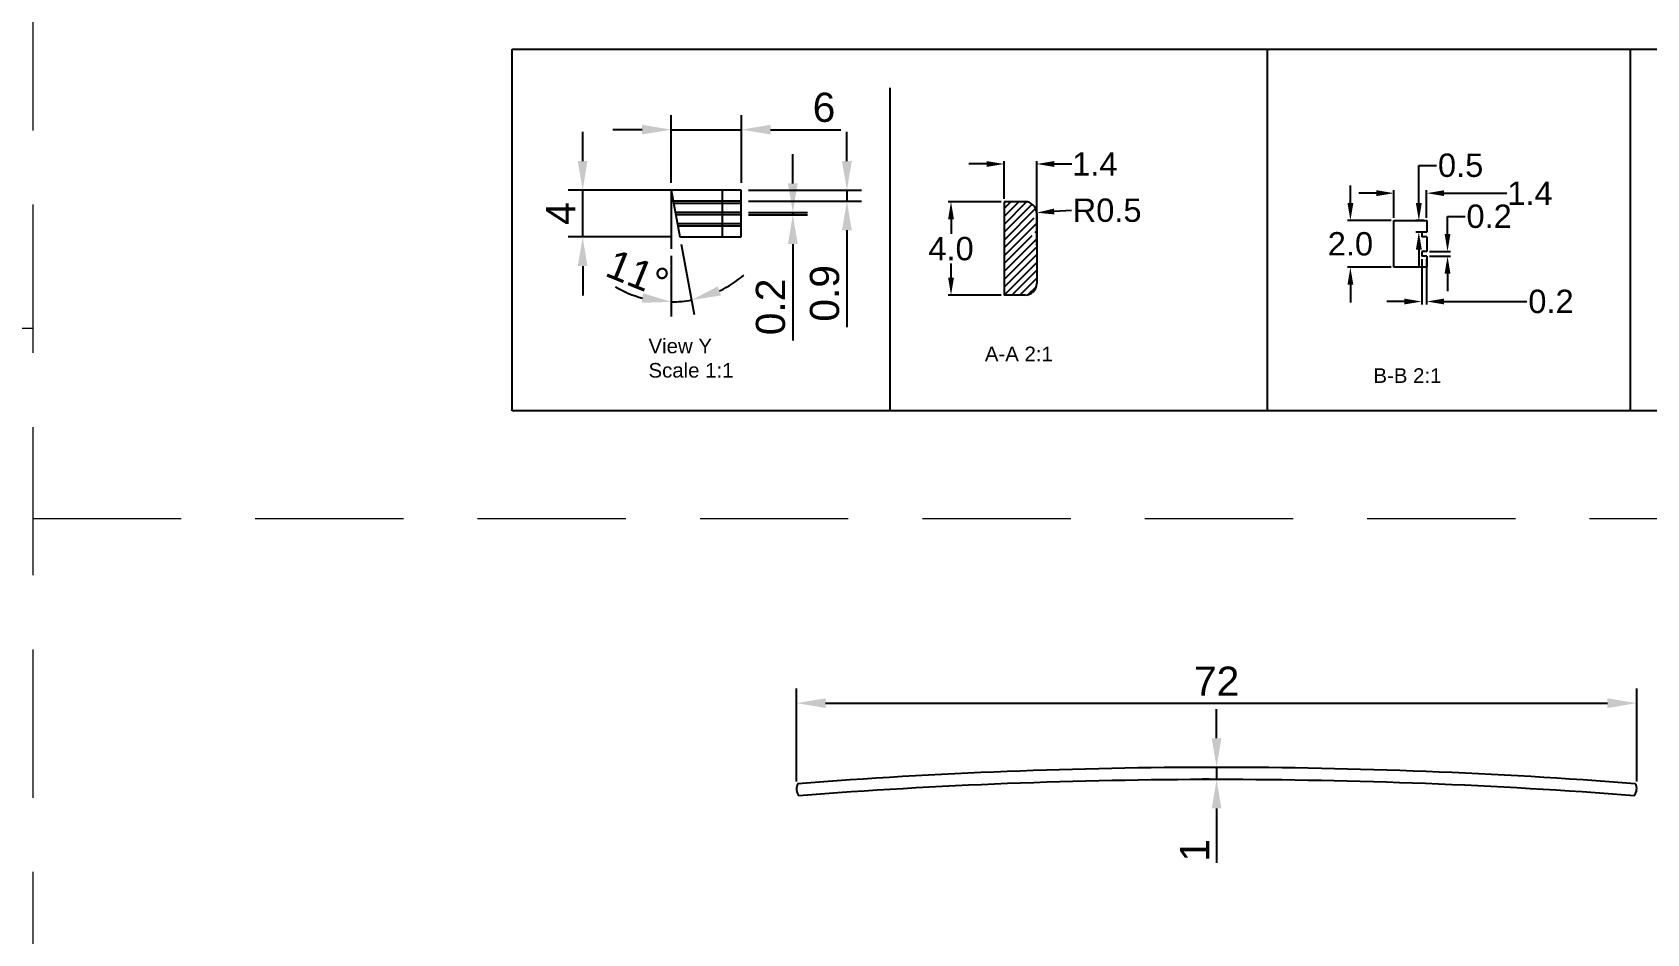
# Model space of a CAD drawing. Header units: millimetres. Extents: x 1233 to 2351, y 1180 to 1535.
# Drawn here: x 2142.7 to 2281, y 1390.3 to 1467.5 of the extents above; entities that cross this region are included whole.
import ezdxf

# ---------------------------------------------------------------- set-up
doc = ezdxf.new("R2010")
doc.units = ezdxf.units.MM
doc.linetypes.add('HIDDEN', pattern=[9.525, 6.35, -3.175])
doc.layers.add('Dimension', color=3, linetype='Continuous')
doc.layers.add('图层 1', color=7, linetype='Continuous')
doc.styles.get("Standard").update_dxf_attribs({"font": 'arial.ttf'})
doc.styles.add('样式 1', font='romant.shx')
doc.dimstyles.new('ISO-25$0', dxfattribs={"dimtxt": 2.5, "dimasz": 2.5, "dimexe": 0.5, "dimexo": 1, "dimgap": 1, "dimtad": 0, "dimtih": 1, "dimtoh": 1, "dimdec": 1, "dimzin": 10, "dimdsep": 46, "dimlunit": 6, "dimtxsty": '样式 1', "dimcen": 0, "dimclrd": 256, "dimclre": 256, "dimclrt": 7, "dimazin": 0, "dimtfac": 1, "dimtdec": 1, "dimtofl": 0, "dimtmove": 0, "dimatfit": 0, "dimfxl": 1, "dimtolj": 1, "dimtzin": 10, "dimarcsym": 0})
doc.dimstyles.new('ISO-25$2', dxfattribs={"dimscale": 0, "dimtxt": 1.8, "dimasz": 1.5, "dimexe": 1, "dimexo": 1, "dimgap": 1, "dimtad": 0, "dimtih": 1, "dimtoh": 1, "dimrnd": 0.0005, "dimzin": 1, "dimdsep": 46, "dimtxsty": 'Standard', "dimcen": 0, "dimclrd": 256, "dimclre": 256, "dimclrt": 256, "dimadec": 0, "dimazin": 0, "dimtfac": 1, "dimtofl": 0, "dimtmove": 0, "dimatfit": 3, "dimfxl": 1, "dimtolj": 1, "dimtzin": 0, "dimlwe": 9, "dimarcsym": 0})
doc.dimstyles.new('Standard$0', dxfattribs={"dimtxt": 2.3, "dimasz": 2, "dimexe": 1, "dimexo": 1, "dimgap": 1, "dimtad": 0, "dimtih": 1, "dimtoh": 1, "dimdec": 1, "dimzin": 0, "dimdsep": 46, "dimtxsty": 'Standard', "dimcen": 0, "dimclrd": 4, "dimclre": 4, "dimclrt": 4, "dimadec": 1, "dimazin": 0, "dimtfac": 1, "dimtdec": 1, "dimtofl": 0, "dimtmove": 0, "dimatfit": 0, "dimfxl": 1, "dimtolj": 1, "dimtzin": 0, "dimarcsym": 0})
doc.dimstyles.new('STANDARD$4', dxfattribs={"dimtxt": 2, "dimasz": 1.5, "dimexe": 0.5, "dimexo": 0.5, "dimgap": 0.5, "dimtad": 1, "dimtoh": 1, "dimdsep": 46, "dimtxsty": 'Standard', "dimcen": 0, "dimadec": 0, "dimazin": 0, "dimtfac": 1, "dimtofl": 0, "dimtmove": 0, "dimatfit": 3, "dimfxl": 1, "dimtolj": 1, "dimtzin": 0, "dimarcsym": 0})

# ---------------------------------------------------------------- blocks, each defined once
blk = doc.blocks.new('*D151')
at = {"layer": 'Defpoints', "color": 0, "transparency": 16777216}
for p in [(2203.42, 1459.15), (2197.42, 1453.96), (2203.42, 1453.96)]:
    blk.add_point(p, dxfattribs=at)
at = {"layer": 'Dimension', "color": 0, "lineweight": -2, "transparency": 16777216}
for p, q in [((2197.42, 1454.59), (2197.42, 1460.4)), ((2203.42, 1454.59), (2203.42, 1460.4)), ((2194.92, 1459.15), (2192.42, 1459.15)), ((2197.42, 1459.15), (2203.42, 1459.15)), ((2205.92, 1459.15), (2211.95, 1459.15))]:
    blk.add_line(p, q, dxfattribs=at)
at = {"layer": 'Dimension', "color": 0, "transparency": 16777216}
for points in [[(2194.92, 1459.57), (2194.92, 1458.74), (2197.42, 1459.15)], [(2205.92, 1459.57), (2205.92, 1458.74), (2203.42, 1459.15)]]:
    blk.add_solid(points, dxfattribs=at)
at = {"layer": 'Dimension', "color": 0, "transparency": 16777216, "insert": (2210.5, 1461.05), "char_height": 2.5, "attachment_point": 5}
blk.add_mtext('6', dxfattribs=at)
blk = doc.blocks.new('*D152')
at = {"layer": 'Defpoints', "color": 0, "transparency": 16777216}
for p in [(2189.83, 1453.96), (2198.02, 1453.96), (2198.02, 1449.96)]:
    blk.add_point(p, dxfattribs=at)
at = {"layer": 'Dimension', "color": 0, "lineweight": -2, "transparency": 16777216}
for p, q in [((2189.83, 1456.46), (2189.83, 1458.96)), ((2197.39, 1453.96), (2188.58, 1453.96)), ((2189.83, 1449.96), (2189.83, 1453.96)), ((2197.39, 1449.96), (2188.58, 1449.96)), ((2189.83, 1447.46), (2189.83, 1444.96))]:
    blk.add_line(p, q, dxfattribs=at)
at = {"layer": 'Dimension', "color": 0, "transparency": 16777216}
for points in [[(2189.41, 1456.46), (2190.24, 1456.46), (2189.83, 1453.96)], [(2189.41, 1447.46), (2190.24, 1447.46), (2189.83, 1449.96)]]:
    blk.add_solid(points, dxfattribs=at)
at = {"layer": 'Dimension', "color": 0, "transparency": 16777216, "insert": (2187.95, 1451.96), "char_height": 2.5, "attachment_point": 5, "rotation": 90}
blk.add_mtext('4', dxfattribs=at)
blk = doc.blocks.new('*D199')
at = {"layer": 'Defpoints', "color": 0, "transparency": 16777216}
for p in [(2228.72, 1456.21), (2225.92, 1452.98), (2228.72, 1448.98)]:
    blk.add_point(p, dxfattribs=at)
at = {"layer": 'Dimension', "color": 3, "lineweight": -2, "transparency": 16777216}
for p, q in [((2224.42, 1456.21), (2222.92, 1456.21)), ((2225.92, 1453.23), (2225.92, 1456.46)), ((2228.72, 1449.23), (2228.72, 1456.46)), ((2230.22, 1456.21), (2231.72, 1456.21))]:
    blk.add_line(p, q, dxfattribs=at)
at = {"layer": 'Dimension', "color": 3, "transparency": 16777216}
for points in [[(2224.42, 1456.46), (2224.42, 1455.96), (2225.92, 1456.21)], [(2230.22, 1456.46), (2230.22, 1455.96), (2228.72, 1456.21)]]:
    blk.add_solid(points, dxfattribs=at)
at = {"layer": 'Dimension', "transparency": 16777216, "insert": (2233.7, 1456.21), "char_height": 2, "attachment_point": 5}
blk.add_mtext('\\A1;1.4', dxfattribs=at)
blk = doc.blocks.new('*D200')
at = {"layer": 'Defpoints', "color": 0, "transparency": 16777216}
for p in [(2225.92, 1452.98), (2221.38, 1444.98), (2225.92, 1444.98)]:
    blk.add_point(p, dxfattribs=at)
at = {"layer": 'Dimension', "color": 3, "lineweight": -2, "transparency": 16777216}
for p, q in [((2225.67, 1452.98), (2221.13, 1452.98)), ((2221.38, 1451.48), (2221.38, 1450.23)), ((2221.38, 1446.48), (2221.38, 1447.68)), ((2225.67, 1444.98), (2221.13, 1444.98))]:
    blk.add_line(p, q, dxfattribs=at)
at = {"layer": 'Dimension', "color": 3, "transparency": 16777216}
for points in [[(2221.13, 1451.48), (2221.63, 1451.48), (2221.38, 1452.98)], [(2221.13, 1446.48), (2221.63, 1446.48), (2221.38, 1444.98)]]:
    blk.add_solid(points, dxfattribs=at)
at = {"layer": 'Dimension', "transparency": 16777216, "insert": (2221.38, 1448.95), "char_height": 2, "attachment_point": 5}
blk.add_mtext('\\A1;4.0', dxfattribs=at)
blk = doc.blocks.new('*D201')
at = {"layer": 'Defpoints', "color": 0, "transparency": 16777216}
for p in [(2227.72, 1451.98), (2228.72, 1452.04)]:
    blk.add_point(p, dxfattribs=at)
at = {"layer": 'Dimension', "color": 3, "lineweight": -2, "transparency": 16777216}
blk.add_line((2231.71, 1452.24), (2230.22, 1452.14), dxfattribs=at)
at = {"layer": 'Dimension', "color": 3, "transparency": 16777216}
blk.add_solid([(2230.2, 1452.39), (2230.23, 1451.89), (2228.72, 1452.04)], dxfattribs=at)
at = {"layer": 'Dimension', "transparency": 16777216, "insert": (2234.75, 1452.24), "char_height": 2, "attachment_point": 5}
blk.add_mtext('\\A1;R0.5', dxfattribs=at)
blk = doc.blocks.new('*D202')
at = {"layer": 'Defpoints', "color": 0, "transparency": 16777216}
for p in [(2197.42, 1453.96), (2197.42, 1453.96), (2198.16, 1449.96), (2197.42, 1448.96), (2198.58, 1444.47)]:
    blk.add_point(p, dxfattribs=at)
at = {"layer": 'Dimension', "color": 0, "lineweight": -2, "transparency": 16777216}
for p, q in [((2198.27, 1449.35), (2199.39, 1443.33)), ((2197.42, 1448.33), (2197.42, 1443.15))]:
    blk.add_line(p, q, dxfattribs=at)
for start, end in [(295.5298, 310.5594), (239.9407, 254.9703), (270, 280.5001)]:
    blk.add_arc((2197.42, 1453.96), 9.56, start, end, dxfattribs=at)
at = {"layer": 'Dimension', "color": 0, "transparency": 16777216}
for points in [[(2195, 1445.14), (2194.89, 1444.32), (2197.42, 1444.4)], [(2201.67, 1444.94), (2201.41, 1445.73), (2199.16, 1444.56)]]:
    blk.add_solid(points, dxfattribs=at)
at = {"layer": 'Dimension', "color": 0, "transparency": 16777216, "insert": (2194.54, 1446.84), "char_height": 2.5, "attachment_point": 5, "rotation": 337.9801}
blk.add_mtext('11°', dxfattribs=at)
blk = doc.blocks.new('*D204')
at = {"layer": 'Defpoints', "color": 0, "transparency": 16777216}
for p in [(2203.42, 1453.96), (2203.42, 1453.03), (2212.46, 1453.03)]:
    blk.add_point(p, dxfattribs=at)
at = {"layer": 'Dimension', "color": 0, "lineweight": -2, "transparency": 16777216}
for p, q in [((2212.46, 1456.46), (2212.46, 1458.96)), ((2204.04, 1453.96), (2213.71, 1453.96)), ((2212.46, 1453.96), (2212.46, 1453.03)), ((2204.04, 1453.03), (2213.71, 1453.03)), ((2212.46, 1450.53), (2212.46, 1442.22))]:
    blk.add_line(p, q, dxfattribs=at)
at = {"layer": 'Dimension', "color": 0, "transparency": 16777216}
for points in [[(2212.04, 1456.46), (2212.88, 1456.46), (2212.46, 1453.96)], [(2212.04, 1450.53), (2212.88, 1450.53), (2212.46, 1453.03)]]:
    blk.add_solid(points, dxfattribs=at)
at = {"layer": 'Dimension', "color": 0, "transparency": 16777216, "insert": (2210.56, 1445.13), "char_height": 2.5, "attachment_point": 5, "rotation": 90}
blk.add_mtext('0.9', dxfattribs=at)
blk = doc.blocks.new('*D205')
at = {"layer": 'Defpoints', "color": 0, "transparency": 16777216}
for p in [(2203.42, 1452.05), (2203.42, 1451.85), (2207.83, 1451.85)]:
    blk.add_point(p, dxfattribs=at)
at = {"layer": 'Dimension', "color": 0, "lineweight": -2, "transparency": 16777216}
for p, q in [((2207.83, 1454.55), (2207.83, 1457.05)), ((2204.04, 1452.05), (2209.08, 1452.05)), ((2207.83, 1452.05), (2207.83, 1451.85)), ((2204.04, 1451.85), (2209.08, 1451.85)), ((2207.83, 1449.35), (2207.83, 1441.08))]:
    blk.add_line(p, q, dxfattribs=at)
at = {"layer": 'Dimension', "color": 0, "transparency": 16777216}
for points in [[(2207.41, 1454.55), (2208.25, 1454.55), (2207.83, 1452.05)], [(2207.41, 1449.35), (2208.25, 1449.35), (2207.83, 1451.85)]]:
    blk.add_solid(points, dxfattribs=at)
at = {"layer": 'Dimension', "color": 0, "transparency": 16777216, "insert": (2205.93, 1443.97), "char_height": 2.5, "attachment_point": 5, "rotation": 90}
blk.add_mtext('0.2', dxfattribs=at)
blk = doc.blocks.new('*D206')
at = {"layer": 'Defpoints', "color": 0, "transparency": 16777216}
for p in [(2262.12, 1453.71), (2259.32, 1451.36), (2262.12, 1451.36)]:
    blk.add_point(p, dxfattribs=at)
at = {"layer": 'Dimension', "color": 3, "lineweight": -2, "transparency": 16777216}
for p, q in [((2257.82, 1453.71), (2256.32, 1453.71)), ((2259.32, 1451.61), (2259.32, 1453.96)), ((2262.12, 1451.61), (2262.12, 1453.96)), ((2263.62, 1453.71), (2269, 1453.71))]:
    blk.add_line(p, q, dxfattribs=at)
at = {"layer": 'Dimension', "color": 3, "transparency": 16777216}
for points in [[(2257.82, 1453.96), (2257.82, 1453.46), (2259.32, 1453.71)], [(2263.62, 1453.96), (2263.62, 1453.46), (2262.12, 1453.71)]]:
    blk.add_solid(points, dxfattribs=at)
at = {"layer": 'Dimension', "transparency": 16777216, "insert": (2270.97, 1453.71), "char_height": 2, "attachment_point": 5}
blk.add_mtext('\\A1;1.4', dxfattribs=at)
blk = doc.blocks.new('*D207')
at = {"layer": 'Defpoints', "color": 0, "transparency": 16777216}
for p in [(2259.32, 1451.36), (2255.59, 1447.36), (2259.32, 1447.36)]:
    blk.add_point(p, dxfattribs=at)
at = {"layer": 'Dimension', "color": 3, "lineweight": -2, "transparency": 16777216}
for p, q in [((2255.59, 1452.86), (2255.59, 1454.36)), ((2259.07, 1451.36), (2255.34, 1451.36)), ((2259.07, 1447.36), (2255.34, 1447.36)), ((2255.59, 1445.86), (2255.59, 1444.36))]:
    blk.add_line(p, q, dxfattribs=at)
at = {"layer": 'Dimension', "color": 3, "transparency": 16777216}
for points in [[(2255.34, 1452.86), (2255.84, 1452.86), (2255.59, 1451.36)], [(2255.34, 1445.86), (2255.84, 1445.86), (2255.59, 1447.36)]]:
    blk.add_solid(points, dxfattribs=at)
at = {"layer": 'Dimension', "transparency": 16777216, "insert": (2255.59, 1449.36), "char_height": 2, "attachment_point": 5}
blk.add_mtext('\\A1;2.0', dxfattribs=at)
blk = doc.blocks.new('*D208')
at = {"layer": 'Defpoints', "color": 0, "transparency": 16777216}
for p in [(2261.45, 1451.36), (2262.12, 1451.36), (2262.12, 1450.38)]:
    blk.add_point(p, dxfattribs=at)
at = {"layer": 'Dimension', "color": 3, "lineweight": -2, "transparency": 16777216}
for p, q in [((2261.45, 1452.86), (2261.45, 1456.09)), ((2261.45, 1456.09), (2262.95, 1456.09)), ((2261.87, 1451.36), (2261.2, 1451.36)), ((2261.87, 1450.38), (2261.2, 1450.38)), ((2261.45, 1448.88), (2261.45, 1447.38))]:
    blk.add_line(p, q, dxfattribs=at)
at = {"layer": 'Dimension', "color": 3, "transparency": 16777216}
for points in [[(2261.2, 1452.86), (2261.7, 1452.86), (2261.45, 1451.36)], [(2261.2, 1448.88), (2261.7, 1448.88), (2261.45, 1450.38)]]:
    blk.add_solid(points, dxfattribs=at)
at = {"layer": 'Dimension', "transparency": 16777216, "insert": (2265.03, 1456.09), "char_height": 2, "attachment_point": 5}
blk.add_mtext('\\A1;0.5', dxfattribs=at)
blk = doc.blocks.new('*D209')
at = {"layer": 'Defpoints', "color": 0, "transparency": 16777216}
for p in [(2262.12, 1448.72), (2262.12, 1448.32), (2263.91, 1448.32)]:
    blk.add_point(p, dxfattribs=at)
at = {"layer": 'Dimension', "color": 3, "lineweight": -2, "transparency": 16777216}
for p, q in [((2263.91, 1450.22), (2263.91, 1451.72)), ((2263.91, 1451.72), (2265.41, 1451.72)), ((2262.37, 1448.72), (2264.16, 1448.72)), ((2262.37, 1448.32), (2264.16, 1448.32)), ((2263.91, 1446.82), (2263.91, 1445.32))]:
    blk.add_line(p, q, dxfattribs=at)
at = {"layer": 'Dimension', "color": 3, "transparency": 16777216}
for points in [[(2263.66, 1450.22), (2264.16, 1450.22), (2263.91, 1448.72)], [(2263.66, 1446.82), (2264.16, 1446.82), (2263.91, 1448.32)]]:
    blk.add_solid(points, dxfattribs=at)
at = {"layer": 'Dimension', "transparency": 16777216, "insert": (2267.47, 1451.72), "char_height": 2, "attachment_point": 5}
blk.add_mtext('\\A1;0.2', dxfattribs=at)
blk = doc.blocks.new('*D210')
at = {"layer": 'Defpoints', "color": 0, "transparency": 16777216}
for p in [(2261.72, 1448.32), (2262.12, 1448.32), (2262.12, 1444.43)]:
    blk.add_point(p, dxfattribs=at)
at = {"layer": 'Dimension', "color": 3, "lineweight": -2, "transparency": 16777216}
for p, q in [((2261.72, 1448.07), (2261.72, 1444.18)), ((2262.12, 1448.07), (2262.12, 1444.18)), ((2260.22, 1444.43), (2258.72, 1444.43)), ((2263.62, 1444.43), (2270.71, 1444.43))]:
    blk.add_line(p, q, dxfattribs=at)
at = {"layer": 'Dimension', "color": 3, "transparency": 16777216}
for points in [[(2260.22, 1444.68), (2260.22, 1444.18), (2261.72, 1444.43)], [(2263.62, 1444.68), (2263.62, 1444.18), (2262.12, 1444.43)]]:
    blk.add_solid(points, dxfattribs=at)
at = {"layer": 'Dimension', "transparency": 16777216, "insert": (2272.77, 1444.43), "char_height": 2, "attachment_point": 5}
blk.add_mtext('\\A1;0.2', dxfattribs=at)
blk = doc.blocks.new('*D220')
at = {"layer": 'Defpoints', "color": 0, "transparency": 16777216}
for p in [(2280.11, 1410.03), (2208.14, 1402.68), (2280.11, 1402.68)]:
    blk.add_point(p, dxfattribs=at)
at = {"layer": 'Dimension', "color": 0, "lineweight": -2, "transparency": 16777216}
for p, q in [((2208.14, 1403.31), (2208.14, 1411.28)), ((2280.11, 1403.31), (2280.11, 1411.28)), ((2210.64, 1410.03), (2277.61, 1410.03))]:
    blk.add_line(p, q, dxfattribs=at)
at = {"layer": 'Dimension', "color": 0, "transparency": 16777216}
for points in [[(2210.64, 1410.44), (2210.64, 1409.61), (2208.14, 1410.03)], [(2277.61, 1410.44), (2277.61, 1409.61), (2280.11, 1410.03)]]:
    blk.add_solid(points, dxfattribs=at)
at = {"layer": 'Dimension', "color": 0, "transparency": 16777216, "insert": (2244.13, 1411.91), "char_height": 2.5, "attachment_point": 5}
blk.add_mtext('72', dxfattribs=at)
blk = doc.blocks.new('*D221')
at = {"layer": 'Defpoints', "color": 0, "transparency": 16777216}
for p in [(2244.13, 1404.52), (2244.13, 1403.51), (2244.13, 1403.51)]:
    blk.add_point(p, dxfattribs=at)
at = {"layer": 'Dimension', "color": 0, "lineweight": -2, "transparency": 16777216}
for p, q in [((2244.13, 1407.02), (2244.13, 1409.52)), ((2243.5, 1404.52), (2242.88, 1404.52)), ((2244.13, 1404.52), (2244.13, 1403.51)), ((2243.5, 1403.51), (2242.88, 1403.51)), ((2244.13, 1401.01), (2244.13, 1396.34))]:
    blk.add_line(p, q, dxfattribs=at)
at = {"layer": 'Dimension', "color": 0, "transparency": 16777216}
for points in [[(2243.71, 1407.02), (2244.54, 1407.02), (2244.13, 1404.52)], [(2243.71, 1401.01), (2244.54, 1401.01), (2244.13, 1403.51)]]:
    blk.add_solid(points, dxfattribs=at)
at = {"layer": 'Dimension', "color": 0, "transparency": 16777216, "insert": (2242.25, 1397.42), "char_height": 2.5, "attachment_point": 5, "rotation": 90}
blk.add_mtext('1', dxfattribs=at)

msp = doc.modelspace()

# ---------------------------------------------------------------- hatches: boundary and pattern name
h = msp.add_hatch()
h.set_pattern_fill('ANSI31', color=6, scale=0.15)
h.set_pattern_definition([(45, (575.2063, 1501.63344), (-0.3367596, 0.3367596), [])])
h.paths.add_polyline_path([(2228.72337, 1451.59671), (2228.32337, 1451.59671), (2228.32337, 1451.99671), (2228.72319, 1451.99671, 0.408629068), (2227.72337, 1452.9776), (2225.92337, 1452.9776), (2225.92337, 1448.9776), (2228.72337, 1448.9776), (2228.72337, 1449.93491), (2228.32337, 1449.93491), (2228.32337, 1450.33491), (2228.72337, 1450.33491)])
h.paths.add_polyline_path([(2228.72337, 1448.9776), (2225.92337, 1448.9776), (2225.92337, 1444.9776), (2227.72337, 1444.9776, 0.414213562), (2228.72337, 1445.9776)])

# ---------------------------------------------------------------- linework, layer by layer
at = {"color": 1, "linetype": 'HIDDEN', "lineweight": 9, "ltscale": 2}
for p, q in [((2142.73228, 1528.92707), (2142.73228, 1272.96627)), ((1950.92215, 1442.15708), (2142.73228, 1442.15708)), ((2142.73228, 1425.8376), (2347.36003, 1425.8376))]:
    msp.add_line(p, q, dxfattribs=at)
for p, q in [((2183.79206, 1466.04566), (2248.46439, 1466.04566)), ((2183.79206, 1435.06225), (2183.79206, 1466.04566)), ((2248.46439, 1466.04566), (2248.46439, 1435.06225)), ((2248.46439, 1466.04566), (2306.25211, 1466.04566)), ((2279.55245, 1466.04566), (2279.55245, 1435.06225)), ((2216.12823, 1462.72841), (2216.12823, 1435.06225)), ((2197.41964, 1453.9607), (2197.41964, 1448.95554)), ((2203.41745, 1453.9607), (2197.41964, 1453.9607)), ((2197.41964, 1453.9607), (2198.16101, 1449.9607)), ((2201.77391, 1453.9607), (2201.77391, 1449.9607)), ((2203.41745, 1449.9607), (2203.41745, 1453.9607)), ((2203.41745, 1453.03133), (2197.59189, 1453.03133)), ((2203.41745, 1452.83133), (2197.62896, 1452.83133)), ((2203.41745, 1452.05322), (2197.77318, 1452.05322)), ((2227.72337, 1452.9776), (2225.92337, 1452.9776)), ((2225.92337, 1452.9776), (2225.92337, 1444.9776)), ((2228.72337, 1451.9776), (2228.72337, 1445.9776)), ((2203.41745, 1451.85322), (2197.81024, 1451.85322)), ((2203.41745, 1451.0751), (2197.95446, 1451.0751)), ((2203.41745, 1450.8751), (2197.99153, 1450.8751)), ((2259.32189, 1451.35899), (2262.12189, 1451.35899)), ((2259.32189, 1447.35899), (2259.32189, 1451.35899)), ((2262.12189, 1451.35899), (2262.12189, 1450.37809)), ((2198.16101, 1449.9607), (2203.41745, 1449.9607)), ((2261.72189, 1450.37809), (2261.72189, 1449.97809)), ((2262.12189, 1450.37809), (2261.72189, 1450.37809)), ((2262.12189, 1449.97809), (2261.72189, 1449.97809)), ((2262.12189, 1449.97809), (2262.12189, 1448.7163)), ((2261.72189, 1448.7163), (2261.72189, 1448.3163)), ((2262.12189, 1448.7163), (2261.72189, 1448.7163)), ((2262.12189, 1448.3163), (2261.72189, 1448.3163)), ((2262.12189, 1448.3163), (2262.12189, 1447.35899)), ((2262.12189, 1447.35899), (2259.32189, 1447.35899)), ((2227.72337, 1444.9776), (2225.92337, 1444.9776)), ((2248.46439, 1435.06225), (2183.79206, 1435.06225)), ((2306.25211, 1435.06225), (2248.46439, 1435.06225))]:
    msp.add_line(p, q)
at = {"color": 2}
msp.add_line((2197.41964, 1453.9607), (2197.41964, 1448.95554), dxfattribs=at)
for centre, start, end in [((2227.72337, 1451.9776), 0, 90), ((2227.72337, 1445.9776), 270, 0)]:
    msp.add_arc(centre, 1, start, end)
at = {"layer": '图层 1'}
msp.add_lwpolyline([(2279.99301, 1403.11821, 0.01959244), (2244.12787, 1404.52413, 0.01959244), (2208.26273, 1403.11821, 0.318853245), (2208.34979, 1402.122, -0.019362086), (2244.12787, 1403.508, -0.019362086), (2279.90595, 1402.122, 0.318853245)], format="xyb", close=True, dxfattribs=at)

# ---------------------------------------------------------------- texts
at = {"char_height": 1.25, "attachment_point": 1}
for s, insert, width in [('View Y\\PScale 1:1', (2195.47012, 1441.24703), 8.4980904), ('A-A 2:1', (2224.27991, 1440.56577), 6.2736983), ('B-B 2:1', (2257.56296, 1438.71171), 6.2736983)]:
    msp.add_mtext(s, dxfattribs=dict(at, insert=insert, width=width))

# ---------------------------------------------------------------- dimensions: what is measured, and where the dimension line sits
at = {"layer": 'Dimension'}
for base, p1, p2, angle, dimstyle, override, picture, middle in [((2203.41745, 1459.15356), (2197.41964, 1453.9607), (2203.41745, 1453.9607), 180, 'ISO-25$0', {"dimexe": 1.25, "dimexo": 0.625, "dimgap": 0.625, "dimtad": 1, "dimzin": 8, "dimlunit": 2, "dimpost": '<>', "dimtxsty": 'Standard', "dimcen": 2.5, "dimclrd": 0, "dimclre": 0, "dimclrt": 0, "dimadec": 0, "dimtdec": 2, "dimtofl": 1, "dimatfit": 3, "dimtolj": 0, "dimtzin": 8}, '*D151', (2210.50056, 1459.15356)), ((2189.82706, 1453.9607), (2198.01745, 1449.9607), (2198.01745, 1453.9607), 90, 'ISO-25$0', {"dimexe": 1.25, "dimexo": 0.625, "dimgap": 0.625, "dimtad": 1, "dimtih": 0, "dimtoh": 0, "dimzin": 8, "dimlunit": 2, "dimtxsty": 'Standard', "dimcen": 2.5, "dimclrd": 0, "dimclre": 0, "dimclrt": 0, "dimadec": 0, "dimtp": 0.2, "dimtm": 0.2, "dimtdec": 2, "dimtofl": 1, "dimatfit": 3, "dimtolj": 0, "dimtzin": 8}, '*D152', (2189.82706, 1451.9607)), ((2212.45953, 1453.03133), (2203.41745, 1453.9607), (2203.41745, 1453.03133), 90, 'ISO-25$0', {"dimexe": 1.25, "dimexo": 0.625, "dimgap": 0.625, "dimtad": 1, "dimtih": 0, "dimtoh": 0, "dimzin": 8, "dimlunit": 2, "dimtxsty": 'Standard', "dimcen": 2.5, "dimclrd": 0, "dimclre": 0, "dimclrt": 0, "dimadec": 0, "dimtp": 0.2, "dimtm": 0.2, "dimtdec": 2, "dimtofl": 1, "dimatfit": 3, "dimtolj": 0, "dimtzin": 8}, '*D204', (2212.45953, 1445.12802)), ((2207.83098, 1451.85322), (2203.41745, 1452.05322), (2203.41745, 1451.85322), 90, 'ISO-25$0', {"dimexe": 1.25, "dimexo": 0.625, "dimgap": 0.625, "dimtad": 1, "dimtih": 0, "dimtoh": 0, "dimzin": 8, "dimlunit": 2, "dimtxsty": 'Standard', "dimcen": 2.5, "dimclrd": 0, "dimclre": 0, "dimclrt": 0, "dimadec": 0, "dimtp": 0.2, "dimtm": 0.2, "dimtdec": 2, "dimtofl": 1, "dimatfit": 3, "dimtolj": 0, "dimtzin": 8}, '*D205', (2207.83098, 1443.96526)), ((2261.44892, 1451.35899), (2262.12189, 1450.37809), (2262.12189, 1451.35899), 90, 'Standard$0', {"dimtxt": 2, "dimasz": 1.5, "dimexe": 0.25, "dimexo": 0.25, "dimgap": 0.25, "dimlfac": 0.5, "dimclrd": 3, "dimclre": 3, "dimclrt": 256, "dimadec": 0, "dimtdec": 2, "dimatfit": 3}, '*D208', (2265.02702, 1456.08622)), ((2255.59399, 1447.35899), (2259.32189, 1451.35899), (2259.32189, 1447.35899), 90, 'Standard$0', {"dimtxt": 2, "dimasz": 1.5, "dimexe": 0.25, "dimexo": 0.25, "dimgap": 0.25, "dimlfac": 0.5, "dimclrd": 3, "dimclre": 3, "dimclrt": 256, "dimadec": 0, "dimtdec": 2, "dimatfit": 3}, '*D207', (2255.59399, 1449.35899)), ((2221.37954, 1444.9776), (2225.92337, 1452.9776), (2225.92337, 1444.9776), 90, 'Standard$0', {"dimtxt": 2, "dimasz": 1.5, "dimexe": 0.25, "dimexo": 0.25, "dimgap": 0.25, "dimlfac": 0.5, "dimclrd": 3, "dimclre": 3, "dimclrt": 256, "dimadec": 0, "dimtdec": 2, "dimatfit": 3}, '*D200', (2221.37954, 1448.95482)), ((2263.90607, 1448.3163), (2262.12189, 1448.7163), (2262.12189, 1448.3163), 90, 'Standard$0', {"dimtxt": 2, "dimasz": 1.5, "dimexe": 0.25, "dimexo": 0.25, "dimgap": 0.25, "dimlfac": 0.5, "dimclrd": 3, "dimclre": 3, "dimclrt": 256, "dimadec": 0, "dimtdec": 2, "dimatfit": 3}, '*D209', (2267.46644, 1451.7163))]:
    dim = msp.add_linear_dim(base=base, p1=p1, p2=p2, angle=angle, dimstyle=dimstyle, override=override, dxfattribs=at)
    dim.commit()
    dim.dimension.update_dxf_attribs({"geometry": picture, "text_midpoint": middle, "dimtype": 160})
dim = msp.add_linear_dim(base=(2228.72337, 1456.21302), p1=(2225.92337, 1452.9776), p2=(2228.72337, 1448.9776), dimstyle='Standard$0', override={"dimtxt": 2, "dimasz": 1.5, "dimexe": 0.25, "dimexo": 0.25, "dimgap": 0.25, "dimlfac": 0.5, "dimclrd": 3, "dimclre": 3, "dimclrt": 256, "dimadec": 0, "dimtdec": 2, "dimatfit": 3}, dxfattribs=at)
dim.commit()
dim.dimension.update_dxf_attribs({"geometry": '*D199', "text_midpoint": (2233.69575, 1456.21302)})
for base, p1, p2, picture, middle in [((2262.12189, 1453.70731), (2259.32189, 1451.35899), (2262.12189, 1451.35899), '*D206', (2270.97331, 1453.70731)), ((2262.12189, 1444.42665), (2261.72189, 1448.3163), (2262.12189, 1448.3163), '*D210', (2272.77153, 1444.42665))]:
    dim = msp.add_linear_dim(base=base, p1=p1, p2=p2, dimstyle='Standard$0', override={"dimtxt": 2, "dimasz": 1.5, "dimexe": 0.25, "dimexo": 0.25, "dimgap": 0.25, "dimlfac": 0.5, "dimclrd": 3, "dimclre": 3, "dimclrt": 256, "dimadec": 0, "dimtdec": 2, "dimatfit": 3}, dxfattribs=at)
    dim.commit()
    dim.dimension.update_dxf_attribs({"geometry": picture, "text_midpoint": middle, "dimtype": 160})
dim = msp.add_angular_dim_2l(base=(2198.58446, 1444.47411), line1=((2197.41964, 1453.9607), (2198.16101, 1449.9607)), line2=((2197.41964, 1453.9607), (2197.41964, 1448.95554)), dimstyle='ISO-25$2', override={"dimscale": 1, "dimtxt": 2.5, "dimasz": 2.5, "dimexe": 1.25, "dimexo": 0.625, "dimgap": 0.625, "dimtad": 1, "dimtih": 0, "dimtoh": 0, "dimdec": 1, "dimrnd": 0, "dimzin": 8, "dimcen": 2.5, "dimclrd": 0, "dimclre": 0, "dimclrt": 0, "dimtp": 0.2, "dimtm": 0.2, "dimtofl": 1, "dimtolj": 0, "dimtzin": 8, "dimlwe": 65534}, dxfattribs=at)
dim.commit()
dim.dimension.update_dxf_attribs({"geometry": '*D202', "text_midpoint": (2193.83614, 1445.10008), "dimtype": 162})
dim = msp.add_radius_dim(center=(2227.72337, 1451.9776), mpoint=(2228.72119, 1452.04369), dimstyle='STANDARD$4', override={"dimexe": 0.25, "dimexo": 0.25, "dimgap": 0.25, "dimtad": 0, "dimtih": 1, "dimdec": 1, "dimlfac": 0.5, "dimzin": 0, "dimclrd": 3, "dimclre": 3, "dimclrt": 256}, dxfattribs=at)
dim.commit()
dim.dimension.update_dxf_attribs({"geometry": '*D201', "text_midpoint": (2234.74976, 1452.24195)})
for p1, p2, distance, picture, middle in [((2208.14416, 1402.68143), (2280.11158, 1402.68143), 7.34393, '*D220', (2244.12787, 1411.90547)), ((2244.12787, 1404.52413), (2244.12787, 1403.508), 0, '*D221', (2242.24775, 1397.42256))]:
    dim = msp.add_aligned_dim(p1=p1, p2=p2, distance=distance, dimstyle='ISO-25$0', override={"dimexe": 1.25, "dimexo": 0.625, "dimgap": 0.625, "dimtad": 1, "dimtih": 0, "dimtoh": 0, "dimzin": 8, "dimlunit": 2, "dimtxsty": 'Standard', "dimcen": 2.5, "dimclrd": 0, "dimclre": 0, "dimclrt": 0, "dimadec": 0, "dimtp": 0.2, "dimtm": 0.2, "dimtdec": 2, "dimtofl": 1, "dimatfit": 3, "dimtolj": 0, "dimtzin": 8}, dxfattribs=at)
    dim.commit()
    dim.dimension.update_dxf_attribs({"geometry": picture, "text_midpoint": middle})

doc.saveas('drawing.dxf')
